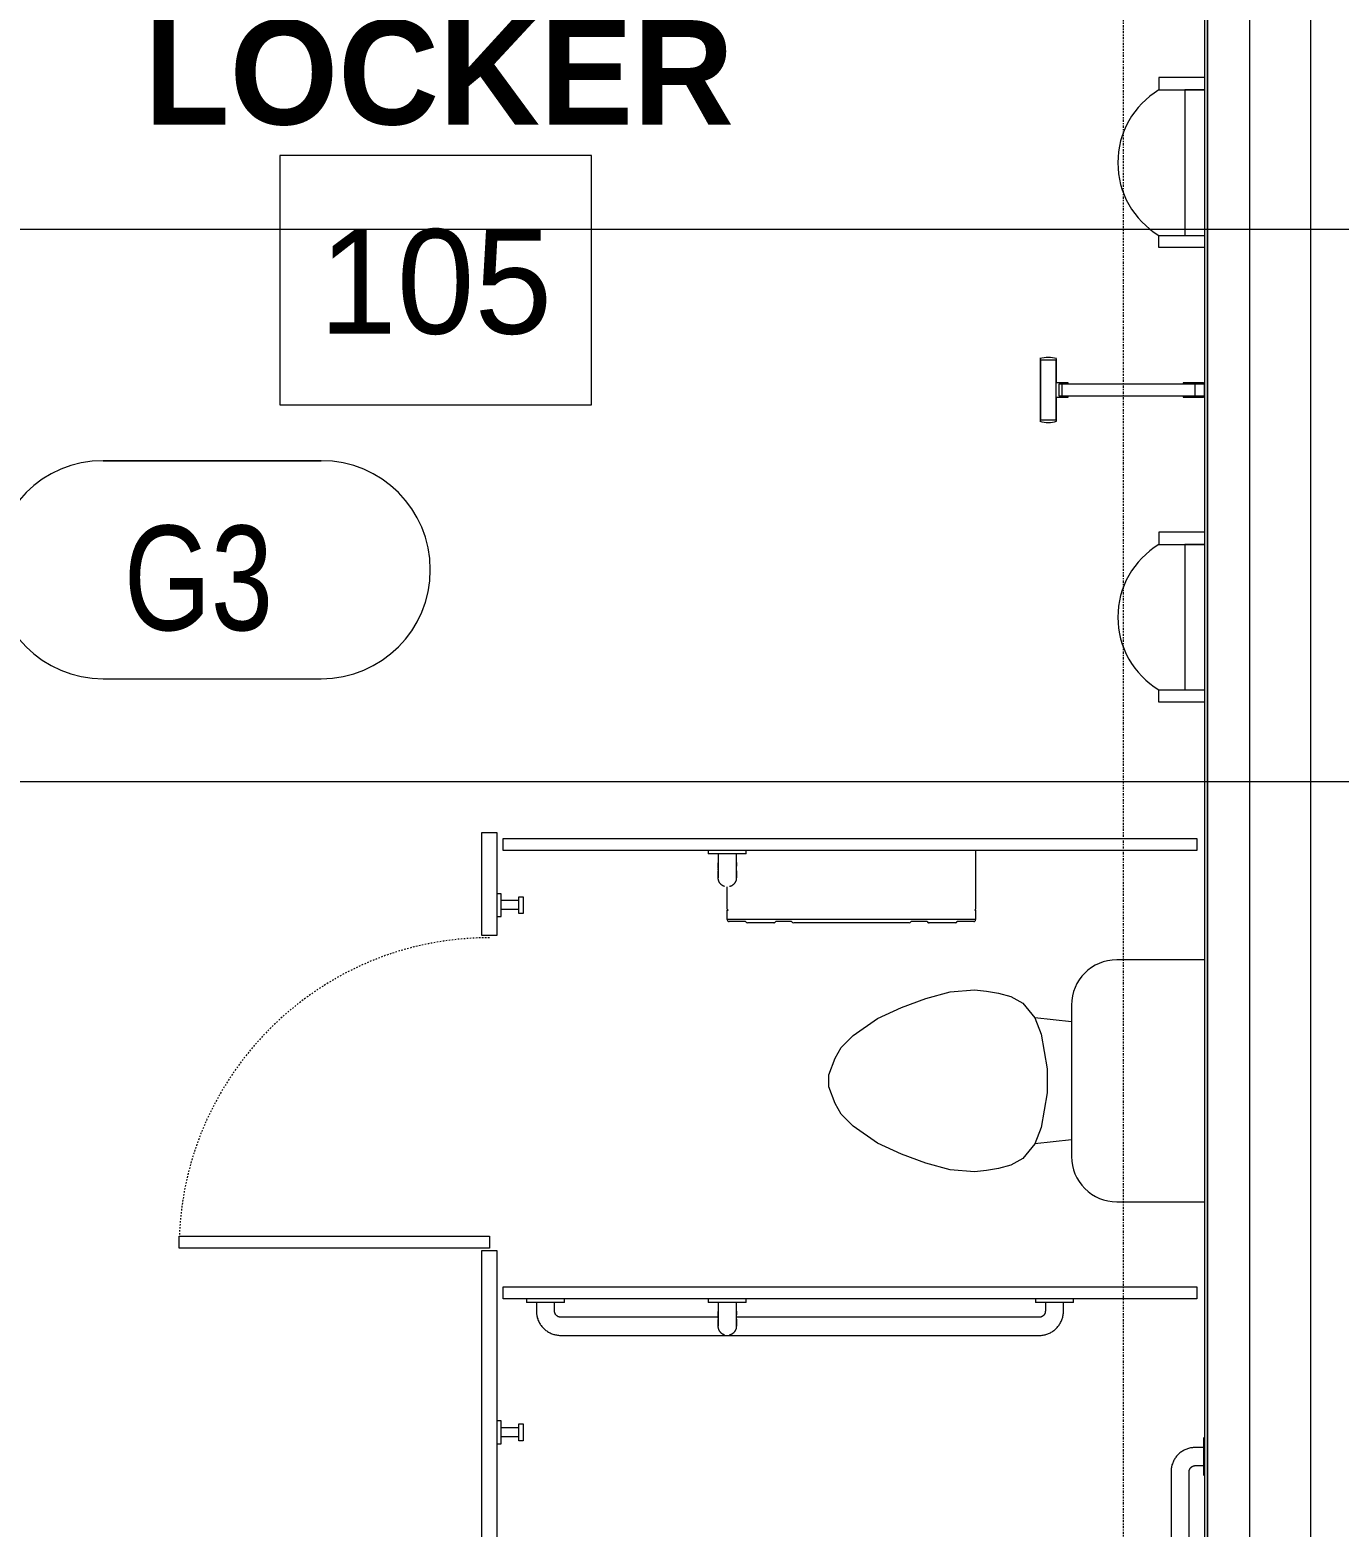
# Model space of a CAD drawing. Header units: inches. Extents: x 23906 to 26777, y -23220 to -20467.
# Drawn here: x 25412.2 to 25520.3, y -22650.1 to -22526.6 of the extents above; entities that cross this region are included whole.
import ezdxf

# ---------------------------------------------------------------- set-up
doc = ezdxf.new("R2010")
doc.units = ezdxf.units.IN
doc.header["$MEASUREMENT"] = 0
for name, pattern in [('Dash', [0.25, 0.125, -0.125]), ('Dash Dot 3_16_', [0.3125, 0.1875, -0.0625, 0, -0.0625]), ('Dash_2_', [0.25, 0.125, -0.125]), ('Grid Line 1_2_', [0.875, 0.5, -0.125, 0.125, -0.125])]:
    doc.linetypes.add(name, pattern=pattern)
for name, color, linetype, lineweight in [('A-ANNO-DIMS', 211, 'Continuous', 9), ('A-ANNO-DIMS-96', 211, 'Continuous', 9), ('A-ANNO-SYMB', 150, 'Continuous', 9), ('A-AREA-IDEN', 2, 'Continuous', 9), ('A-GENM', 13, 'Continuous', 20), ('A-WALL-IDEN', 211, 'Continuous', 9), ('G-ANNO-SYMB', 111, 'Continuous', 9), ('I-WALL', 2, 'Continuous', 20), ('P-SANR-FIXT', 6, 'Continuous', 20), ('Q-SPCQ', 91, 'Continuous', 20), ('Q-SPCQ-HDLN', 91, 'Dash_2_', 9), ('S-GRID', 1, 'Continuous', 9)]:
    doc.layers.add(name, color=color, linetype=linetype, lineweight=lineweight)
doc.styles.add('Arial_B', font='arialbd.ttf', dxfattribs={"height": 9.132806})
doc.styles.add('Century Gothic', font='GOTHIC.TTF', dxfattribs={"height": 8.622671})
doc.styles.add('Century Gothic_1', font='GOTHIC.TTF', dxfattribs={"width": 0.8, "height": 8.622671})
doc.styles.add('Century Gothic_B', font='GOTHICB.TTF', dxfattribs={"height": 8.616719})
doc.dimstyles.new('OD_Dimension_1', dxfattribs={"dimscale": 12, "dimtxt": 9, "dimasz": 1, "dimexe": 0.75, "dimexo": 0.5, "dimgap": 0.5, "dimtad": 1, "dimdec": 4, "dimrnd": 0.0625, "dimzin": 3, "dimdsep": 46, "dimlunit": 4, "dimtxsty": 'Arial_B', "dimblk1": 'OBLIQUE', "dimblk2": 'OBLIQUE', "dimsah": 1, "dimcen": 0.09, "dimdle": 0.75, "dimazin": 0, "dimtfac": 1, "dimtdec": 4, "dimtix": 1, "dimtmove": 0, "dimatfit": 3, "dimfxl": 1, "dimtvp": 1, "dimtfill": 1, "dimfrac": 2, "dimtolj": 1, "dimtzin": 0, "dimlwd": 13, "dimlwe": 13, "dimarcsym": 2})
doc.dimstyles.new('OD_Dimension_2', dxfattribs={"dimscale": 12, "dimtxt": 9, "dimasz": 1, "dimexe": 0.75, "dimexo": 0.5, "dimgap": 0.5, "dimtad": 1, "dimdec": 4, "dimrnd": 0.0625, "dimzin": 3, "dimdsep": 46, "dimlunit": 4, "dimtxsty": 'Arial_B', "dimblk1": 'OBLIQUE', "dimblk2": 'OBLIQUE', "dimsah": 1, "dimcen": 0.09, "dimdle": 0.75, "dimazin": 0, "dimtfac": 1, "dimtdec": 4, "dimtix": 1, "dimtmove": 0, "dimatfit": 3, "dimfxl": 1, "dimtvp": 1, "dimtfill": 1, "dimfrac": 2, "dimtolj": 1, "dimtzin": 0, "dimlwd": 13, "dimlwe": 13, "dimarcsym": 2})
doc.dimstyles.new('OD_Dimension_3', dxfattribs={"dimscale": 12, "dimtxt": 9, "dimasz": 1, "dimexe": 0.75, "dimexo": 0.5, "dimgap": 0.5, "dimtad": 1, "dimdec": 4, "dimrnd": 0.0625, "dimzin": 3, "dimdsep": 46, "dimlunit": 4, "dimtxsty": 'Arial_B', "dimblk1": 'OBLIQUE', "dimblk2": 'OBLIQUE', "dimsah": 1, "dimcen": 0.09, "dimdle": 0.75, "dimazin": 0, "dimtfac": 1, "dimtdec": 4, "dimtix": 1, "dimtmove": 0, "dimatfit": 3, "dimfxl": 1, "dimtvp": 1, "dimtfill": 1, "dimfrac": 2, "dimtolj": 1, "dimtzin": 0, "dimlwd": 13, "dimlwe": 13, "dimarcsym": 2})

# ---------------------------------------------------------------- blocks, each defined once
blk = doc.blocks.new('Toilet-Domestic-3D - Toilet-Domestic-3D-V17-Enlarged First Floor Plan _East_')
at = {"layer": 'P-SANR-FIXT', "color": 43, "lineweight": 13}
for p, q in [((-2.74, 11), (-1.87, 11.5)), ((-1.87, 11.5), (-0.5, 12)), ((-0.5, 12), (0.5, 12)), ((0.5, 12), (1.87, 11.5)), ((1.87, 11.5), (2.74, 11)), ((-5.13, 8), (-3.74, 10)), ((-3.74, 10), (-2.74, 11)), ((2.74, 11), (3.74, 10)), ((3.74, 10), (5.13, 8)), ((-6.06, 6), (-5.13, 8)), ((5.13, 8), (6.06, 6)), ((-6.79, 4), (-6.06, 6)), ((6.06, 6), (6.79, 4)), ((-7.33, 1.99), (-6.79, 4)), ((6.79, 4), (7.33, 1.99)), ((-7.5, 0), (-7.33, 1.99)), ((7.33, 1.99), (7.5, 0)), ((-7.41, -1), (-7.5, 0)), ((-7.24, -2), (-7.41, -1)), ((7.41, -1), (7.24, -2)), ((7.5, 0), (7.41, -1)), ((-6.97, -3), (-7.24, -2)), ((7.24, -2), (6.97, -3)), ((-6.4, -4), (-6.97, -3)), ((6.97, -3), (6.4, -4)), ((-5.21, -5), (-6.4, -4)), ((6.4, -4), (5.21, -5)), ((-3.84, -5.5), (-5.21, -5)), ((-4.86, -8.02), (-5.21, -5)), ((-1, -6), (-3.84, -5.5)), ((1, -6), (-1, -6)), ((3.84, -5.5), (1, -6)), ((5.21, -5), (3.84, -5.5)), ((4.86, -8.02), (5.21, -5)), ((6.25, -8.02), (-6.25, -8.02)), ((-9.98, -11.75), (-9.98, -18.98)), ((9.98, -18.98), (9.98, -11.75))]:
    blk.add_line(p, q, dxfattribs=at)
for centre, start, end in [((-6.25, -11.75), 90, 180), ((6.25, -11.75), 0, 90)]:
    blk.add_arc(centre, 3.73, start, end, dxfattribs=at)
blk = doc.blocks.new('Urinal-Wall-3D - Urinal-Wall-3D-401581-Enlarged First Floor Plan _East_')
at = {"layer": 'P-SANR-FIXT', "color": 43, "lineweight": 13}
for p, q in [((-11.29, 2), (-11.29, 5.75)), ((-11.29, 5.75), (-10.29, 5.75)), ((-10.29, 5.75), (-10.29, 2)), ((2.73, 5.75), (1.71, 5.75)), ((1.71, 5.75), (1.71, 2)), ((2.73, 2), (2.73, 5.75)), ((1.71, 3.6), (-10.29, 3.6)), ((-10.29, 3.6), (-10.29, 2)), ((1.71, 2), (1.71, 3.6))]:
    blk.add_line(p, q, dxfattribs=at)
blk.add_arc((-4.29, 2.14), 7, 31.0027, 148.9973, dxfattribs=at)
blk = doc.blocks.new('Partition-Floor_Braced_Urinal_Screen-Bradley_Corp-St__Stl - 11_ x 42_ Urinal Screen-283502-Enlarged First Floor Plan _East_')
at = {"layer": 'Q-SPCQ', "color": 43, "lineweight": 13}
for p, q in [((-0.6, -0.35), (-0.6, -2)), ((-0.5, -1), (-0.5, -0.27)), ((-0.5, -0.27), (0.5, -0.27)), ((-0.5, -12), (-0.5, -1)), ((0.5, -1), (-0.5, -1)), ((0.5, -0.27), (0.5, -1)), ((0.5, -1), (0.5, -12)), ((0.6, -2), (0.6, -0.35)), ((-0.6, -2), (-0.5, -2)), ((0.5, -2), (0.6, -2)), ((-0.5, -11.5), (-0.6, -11.5)), ((-0.6, -11.5), (-0.6, -12.5)), ((-0.5, -12.23), (-0.5, -12)), ((-0.5, -12), (0.5, -12)), ((0.5, -12.23), (-0.5, -12.23)), ((0.6, -11.5), (0.5, -11.5)), ((0.5, -12), (0.5, -12.23)), ((0.6, -12.5), (0.6, -11.5)), ((-0.6, -12.44), (-2.58, -12.44)), ((-2.5, -12.5), (2.5, -12.5)), ((-2.5, -13.75), (-2.5, -12.5)), ((2.58, -12.44), (0.6, -12.44)), ((2.5, -12.5), (2.5, -13.75)), ((-2.58, -13.81), (2.58, -13.81)), ((2.5, -13.75), (-2.5, -13.75))]:
    blk.add_line(p, q, dxfattribs=at)
for centre, radius, start, end in [((-0.85, -0.35), 0.25, 0, 15), ((-0.85, -0.35), 0.25, 0, 15), ((0.85, -0.35), 0.25, 165, 180), ((0.85, -0.35), 0.25, 165, 180), ((-0.39, -13.13), 2.3, 162.6194, 197.3806), ((0.39, -13.13), 2.3, 342.6194, 17.3806)]:
    blk.add_arc(centre, radius, start, end, dxfattribs=at)
blk = doc.blocks.new('Partition-Floor_Braced-Bradley_Corp-St_Stl-ADA-N_Stalls - ADA _optional_ _ n Standard Stalls-320718-Enlarged First Floor Plan _East_')
at = {"layer": 'Q-SPCQ', "color": 43, "lineweight": 13}
for p, q in [((11.69, 94.87), (12.69, 94.87)), ((11.69, 59.25), (11.69, 94.87)), ((12.69, 94.87), (12.69, 59.25)), ((71.69, 84.87), (72.69, 84.87)), ((71.69, 59.25), (71.69, 84.87)), ((72.69, 84.87), (72.69, 59.25)), ((8.5, 59.88), (11.5, 59.88)), ((8.5, 58.63), (8.5, 59.88)), ((11.5, 59.88), (11.5, 58.63)), ((47.5, 59.88), (71.5, 59.88)), ((47.5, 58.63), (47.5, 59.88)), ((71.5, 59.88), (71.5, 58.63)), ((97.5, 59.88), (106, 59.88)), ((97.5, 58.63), (97.5, 59.88)), ((106, 59.88), (106, 58.63)), ((11.5, 58.63), (8.5, 58.63)), ((12.69, 59.25), (11.69, 59.25)), ((71.5, 58.63), (47.5, 58.63)), ((67.5, 58.13), (68.5, 58.13)), ((67.5, 0.88), (67.5, 58.13)), ((68.5, 58.13), (68.5, 0.88)), ((72.69, 59.25), (71.69, 59.25)), ((106, 58.63), (97.5, 58.63)), ((104.5, 58.13), (105.5, 58.13)), ((104.5, 0.88), (104.5, 58.13)), ((105.5, 58.13), (105.5, 0.88)), ((68.5, 0.88), (67.5, 0.88)), ((105.5, 0.88), (104.5, 0.88))]:
    blk.add_line(p, q, dxfattribs=at)
at = {"layer": 'Q-SPCQ-HDLN', "color": 43, "linetype": 'Dash', "lineweight": 13}
for centre, radius, end in [((11.69, 59.25), 35.62, 88.2092), ((71.69, 59.25), 25.62, 87.7958)]:
    blk.add_arc(centre, radius, 0, end, dxfattribs=at)
blk = doc.blocks.new('817_Grab_Bars - 8170-001420-V21-Enlarged First Floor Plan _East_')
at = {"layer": 'Q-SPCQ', "color": 43, "lineweight": 13}
for p, q in [((25453.2, -22631.3), (25453.2, -22631.58)), ((25456.33, -22631.58), (25456.33, -22631.3)), ((25495.2, -22631.3), (25495.2, -22631.58)), ((25498.33, -22631.58), (25498.33, -22631.3)), ((25454.77, -22631.58), (25453.2, -22631.58)), ((25454.02, -22631.58), (25454.02, -22632.3)), ((25456.33, -22631.58), (25454.77, -22631.58)), ((25455.52, -22632.3), (25455.52, -22631.58)), ((25496.77, -22631.58), (25495.2, -22631.58)), ((25496.02, -22631.58), (25496.02, -22632.3)), ((25498.33, -22631.58), (25496.77, -22631.58)), ((25497.52, -22632.3), (25497.52, -22631.58)), ((25469.02, -22632.8), (25456.02, -22632.8)), ((25495.52, -22632.8), (25470.51, -22632.8)), ((25456.02, -22634.3), (25495.52, -22634.3))]:
    blk.add_line(p, q, dxfattribs=at)
at = {"layer": 'Q-SPCQ', "color": 43, "lineweight": 13, "flags": 128}
for points in [[(25454.02, -22632.3), (25454.02, -22632.38), (25454.02, -22632.46), (25454.03, -22632.54), (25454.04, -22632.62), (25454.06, -22632.7), (25454.07, -22632.78), (25454.09, -22632.86), (25454.12, -22632.93), (25454.14, -22633.01), (25454.17, -22633.08), (25454.21, -22633.15), (25454.24, -22633.23), (25454.28, -22633.3), (25454.32, -22633.37), (25454.36, -22633.43), (25454.41, -22633.5), (25454.46, -22633.56), (25454.51, -22633.62), (25454.57, -22633.68), (25454.62, -22633.74), (25454.68, -22633.79), (25454.74, -22633.84), (25454.8, -22633.89), (25454.87, -22633.94), (25454.93, -22633.99), (25455, -22634.03), (25455.07, -22634.07), (25455.14, -22634.1), (25455.22, -22634.14), (25455.29, -22634.17), (25455.37, -22634.19), (25455.44, -22634.22), (25455.52, -22634.24), (25455.6, -22634.26), (25455.68, -22634.27), (25455.75, -22634.29), (25455.83, -22634.29), (25455.91, -22634.3), (25455.99, -22634.3), (25456.02, -22634.3)], [(25456.02, -22632.8), (25456, -22632.8), (25455.98, -22632.8), (25455.96, -22632.8), (25455.94, -22632.8), (25455.92, -22632.79), (25455.9, -22632.79), (25455.88, -22632.78), (25455.86, -22632.78), (25455.84, -22632.77), (25455.82, -22632.76), (25455.8, -22632.76), (25455.78, -22632.75), (25455.77, -22632.74), (25455.75, -22632.73), (25455.73, -22632.72), (25455.72, -22632.7), (25455.7, -22632.69), (25455.69, -22632.68), (25455.67, -22632.67), (25455.66, -22632.65), (25455.64, -22632.64), (25455.63, -22632.62), (25455.62, -22632.61), (25455.61, -22632.59), (25455.59, -22632.57), (25455.58, -22632.56), (25455.57, -22632.54), (25455.57, -22632.52), (25455.56, -22632.5), (25455.55, -22632.48), (25455.54, -22632.47), (25455.54, -22632.45), (25455.53, -22632.43), (25455.53, -22632.41), (25455.52, -22632.39), (25455.52, -22632.37), (25455.52, -22632.35), (25455.52, -22632.33), (25455.52, -22632.31), (25455.52, -22632.3)], [(25495.52, -22634.3), (25495.6, -22634.3), (25495.68, -22634.3), (25495.75, -22634.29), (25495.83, -22634.28), (25495.91, -22634.26), (25495.99, -22634.25), (25496.07, -22634.22), (25496.14, -22634.2), (25496.22, -22634.17), (25496.29, -22634.14), (25496.37, -22634.11), (25496.44, -22634.08), (25496.51, -22634.04), (25496.58, -22634), (25496.64, -22633.95), (25496.71, -22633.91), (25496.77, -22633.86), (25496.83, -22633.81), (25496.89, -22633.75), (25496.95, -22633.7), (25497, -22633.64), (25497.06, -22633.58), (25497.11, -22633.51), (25497.15, -22633.45), (25497.2, -22633.38), (25497.24, -22633.32), (25497.28, -22633.25), (25497.32, -22633.17), (25497.35, -22633.1), (25497.38, -22633.03), (25497.41, -22632.95), (25497.43, -22632.88), (25497.45, -22632.8), (25497.47, -22632.72), (25497.49, -22632.64), (25497.5, -22632.56), (25497.51, -22632.48), (25497.51, -22632.4), (25497.52, -22632.32), (25497.52, -22632.3)], [(25496.02, -22632.3), (25496.01, -22632.32), (25496.01, -22632.34), (25496.01, -22632.36), (25496.01, -22632.38), (25496.01, -22632.4), (25496, -22632.42), (25496, -22632.44), (25495.99, -22632.46), (25495.98, -22632.48), (25495.98, -22632.5), (25495.97, -22632.52), (25495.96, -22632.53), (25495.95, -22632.55), (25495.94, -22632.57), (25495.93, -22632.59), (25495.92, -22632.6), (25495.9, -22632.62), (25495.89, -22632.63), (25495.88, -22632.65), (25495.86, -22632.66), (25495.85, -22632.68), (25495.83, -22632.69), (25495.82, -22632.7), (25495.8, -22632.71), (25495.79, -22632.72), (25495.77, -22632.73), (25495.75, -22632.74), (25495.73, -22632.75), (25495.71, -22632.76), (25495.7, -22632.77), (25495.68, -22632.78), (25495.66, -22632.78), (25495.64, -22632.79), (25495.62, -22632.79), (25495.6, -22632.8), (25495.58, -22632.8), (25495.56, -22632.8), (25495.54, -22632.8), (25495.52, -22632.8), (25495.52, -22632.8)]]:
    blk.add_lwpolyline(points, dxfattribs=at)
blk = doc.blocks.new('Dispenser-Toilet_Tissue-Frost_Products_LTD_-Jumbo-169 - Steel-Brushed-Stainless_Steel-V23-Enlarged First Floor Plan _East_')
at = {"layer": 'Q-SPCQ', "color": 43, "lineweight": 13}
for p, q in [((25490.26, -22594.3), (25490.26, -22599.14)), ((25469.77, -22599.14), (25469.77, -22597.3)), ((25469.77, -22600), (25469.77, -22599.23)), ((25469.77, -22599.23), (25469.83, -22599.23)), ((25469.83, -22599.23), (25469.83, -22599.2)), ((25490.21, -22599.2), (25490.21, -22599.23)), ((25490.21, -22599.23), (25490.26, -22599.23)), ((25490.26, -22599.23), (25490.26, -22600)), ((25490.26, -22600), (25469.77, -22600)), ((25471.28, -22600.16), (25469.93, -22600.16)), ((25473.61, -22600.26), (25471.44, -22600.26)), ((25475.08, -22600.16), (25473.77, -22600.16)), ((25484.77, -22600.26), (25475.26, -22600.26)), ((25486.26, -22600.16), (25484.95, -22600.16)), ((25488.59, -22600.26), (25486.42, -22600.26)), ((25490.11, -22600.16), (25488.75, -22600.16))]:
    blk.add_line(p, q, dxfattribs=at)
for centre, radius, start, end in [((25469.83, -22599.14), 0.06, 180, 270), ((25490.2, -22599.14), 0.0601, 272.6815, 0), ((25469.93, -22600), 0.16, 180, 270), ((25471.44, -22600.08), 0.18, 206.3878, 270), ((25473.61, -22600.08), 0.18, 270, 333.6122), ((25473.6, -22600.11), 0.151, 272.679, 306.5225), ((25473.59, -22600.11), 0.151, 283.5041, 306.5225), ((25475.26, -22600.04), 0.22, 213.0557, 270), ((25484.77, -22600.04), 0.22, 270, 326.9443), ((25486.42, -22600.08), 0.18, 206.3878, 270), ((25486.43, -22600.11), 0.151, 233.4775, 267.321), ((25486.44, -22600.11), 0.151, 233.4775, 256.4959), ((25488.59, -22600.08), 0.18, 270, 333.6122), ((25490.1, -22600), 0.16, 270.9981, 0)]:
    blk.add_arc(centre, radius, start, end, dxfattribs=at)
blk = doc.blocks.new('817_Grab_Bars - 8170-001420-V27-Enlarged First Floor Plan _East_')
at = {"layer": 'Q-SPCQ', "color": 43, "lineweight": 13}
for p, q in [((25509.11, -22643.55), (25508.39, -22643.55)), ((25509.11, -22644.3), (25509.11, -22642.74)), ((25508.39, -22645.05), (25509.11, -22645.05)), ((25509.11, -22645.87), (25509.11, -22644.3)), ((25506.39, -22645.55), (25506.39, -22685.05)), ((25507.89, -22685.05), (25507.89, -22645.55)), ((25509.11, -22685.55), (25508.39, -22685.55)), ((25509.11, -22686.3), (25509.11, -22684.74)), ((25508.39, -22687.05), (25509.11, -22687.05)), ((25509.11, -22687.87), (25509.11, -22686.3))]:
    blk.add_line(p, q, dxfattribs=at)
at = {"layer": 'Q-SPCQ', "color": 43, "lineweight": 13, "flags": 128}
for points in [[(25508.39, -22643.55), (25508.31, -22643.55), (25508.23, -22643.56), (25508.15, -22643.57), (25508.07, -22643.58), (25507.99, -22643.59), (25507.91, -22643.61), (25507.84, -22643.63), (25507.76, -22643.65), (25507.69, -22643.68), (25507.61, -22643.71), (25507.54, -22643.74), (25507.47, -22643.78), (25507.4, -22643.82), (25507.33, -22643.86), (25507.26, -22643.9), (25507.2, -22643.95), (25507.13, -22644), (25507.07, -22644.05), (25507.01, -22644.1), (25506.96, -22644.16), (25506.9, -22644.22), (25506.85, -22644.28), (25506.8, -22644.34), (25506.75, -22644.41), (25506.71, -22644.47), (25506.67, -22644.54), (25506.63, -22644.61), (25506.59, -22644.68), (25506.56, -22644.75), (25506.53, -22644.83), (25506.5, -22644.9), (25506.47, -22644.98), (25506.45, -22645.06), (25506.43, -22645.13), (25506.42, -22645.21), (25506.41, -22645.29), (25506.4, -22645.37), (25506.39, -22645.45), (25506.39, -22645.53), (25506.39, -22645.55)], [(25507.89, -22645.55), (25507.89, -22645.53), (25507.89, -22645.51), (25507.89, -22645.49), (25507.9, -22645.47), (25507.9, -22645.45), (25507.9, -22645.43), (25507.91, -22645.41), (25507.92, -22645.4), (25507.92, -22645.38), (25507.93, -22645.36), (25507.94, -22645.34), (25507.95, -22645.32), (25507.96, -22645.3), (25507.97, -22645.29), (25507.98, -22645.27), (25507.99, -22645.25), (25508, -22645.24), (25508.01, -22645.22), (25508.03, -22645.21), (25508.04, -22645.19), (25508.06, -22645.18), (25508.07, -22645.17), (25508.09, -22645.16), (25508.1, -22645.14), (25508.12, -22645.13), (25508.14, -22645.12), (25508.15, -22645.11), (25508.17, -22645.1), (25508.19, -22645.09), (25508.21, -22645.09), (25508.23, -22645.08), (25508.25, -22645.07), (25508.27, -22645.07), (25508.29, -22645.06), (25508.31, -22645.06), (25508.33, -22645.06), (25508.34, -22645.05), (25508.36, -22645.05), (25508.38, -22645.05), (25508.39, -22645.05)], [(25506.39, -22685.05), (25506.39, -22685.13), (25506.4, -22685.21), (25506.4, -22685.29), (25506.42, -22685.37), (25506.43, -22685.45), (25506.45, -22685.53), (25506.47, -22685.61), (25506.49, -22685.68), (25506.52, -22685.76), (25506.55, -22685.83), (25506.58, -22685.9), (25506.62, -22685.98), (25506.65, -22686.05), (25506.7, -22686.12), (25506.74, -22686.18), (25506.79, -22686.25), (25506.84, -22686.31), (25506.89, -22686.37), (25506.94, -22686.43), (25507, -22686.49), (25507.06, -22686.54), (25507.12, -22686.59), (25507.18, -22686.64), (25507.24, -22686.69), (25507.31, -22686.74), (25507.38, -22686.78), (25507.45, -22686.82), (25507.52, -22686.85), (25507.59, -22686.89), (25507.67, -22686.92), (25507.74, -22686.94), (25507.82, -22686.97), (25507.89, -22686.99), (25507.97, -22687.01), (25508.05, -22687.02), (25508.13, -22687.04), (25508.21, -22687.04), (25508.29, -22687.05), (25508.37, -22687.05), (25508.39, -22687.05)], [(25508.39, -22685.55), (25508.37, -22685.55), (25508.35, -22685.55), (25508.33, -22685.55), (25508.31, -22685.55), (25508.29, -22685.54), (25508.27, -22685.54), (25508.25, -22685.53), (25508.23, -22685.53), (25508.21, -22685.52), (25508.2, -22685.51), (25508.18, -22685.51), (25508.16, -22685.5), (25508.14, -22685.49), (25508.12, -22685.48), (25508.11, -22685.47), (25508.09, -22685.45), (25508.08, -22685.44), (25508.06, -22685.43), (25508.05, -22685.42), (25508.03, -22685.4), (25508.02, -22685.39), (25508, -22685.37), (25507.99, -22685.36), (25507.98, -22685.34), (25507.97, -22685.32), (25507.96, -22685.31), (25507.95, -22685.29), (25507.94, -22685.27), (25507.93, -22685.25), (25507.92, -22685.23), (25507.92, -22685.22), (25507.91, -22685.2), (25507.91, -22685.18), (25507.9, -22685.16), (25507.9, -22685.14), (25507.89, -22685.12), (25507.89, -22685.1), (25507.89, -22685.08), (25507.89, -22685.06), (25507.89, -22685.05)]]:
    blk.add_lwpolyline(points, dxfattribs=at)
blk = doc.blocks.new('817_Grab_Bars - 8170-001180-V29-Enlarged First Floor Plan _East_')
at = {"layer": 'Q-SPCQ', "color": 43, "lineweight": 13}
for p, q in [((25468.2, -22631.3), (25468.2, -22631.58)), ((25471.33, -22631.58), (25471.33, -22631.3)), ((25471.33, -22631.58), (25468.2, -22631.58)), ((25469.02, -22631.58), (25469.02, -22632.3)), ((25470.52, -22632.3), (25470.52, -22631.58))]:
    blk.add_line(p, q, dxfattribs=at)
at = {"layer": 'Q-SPCQ', "color": 43, "lineweight": 13, "flags": 128}
for points in [[(25469.02, -22632.3), (25469.02, -22632.35), (25469.02, -22632.4), (25469.02, -22632.45), (25469.02, -22632.5), (25469.02, -22632.55), (25469.02, -22632.6), (25469.02, -22632.65), (25469.02, -22632.7), (25469.02, -22632.74), (25469.02, -22632.79), (25469.02, -22632.84), (25469.02, -22632.88), (25469.02, -22632.92), (25469.02, -22632.97), (25469.02, -22633.01), (25469.02, -22633.05), (25469.02, -22633.09), (25469.02, -22633.13), (25469.02, -22633.16), (25469.02, -22633.2), (25469.02, -22633.23), (25469.02, -22633.27), (25469.02, -22633.3), (25469.02, -22633.33), (25469.02, -22633.35), (25469.02, -22633.38), (25469.02, -22633.41), (25469.02, -22633.43), (25469.02, -22633.45), (25469.02, -22633.47), (25469.02, -22633.49), (25469.02, -22633.5), (25469.02, -22633.51), (25469.02, -22633.53), (25469.02, -22633.53), (25469.02, -22633.54), (25469.02, -22633.55), (25469.02, -22633.55), (25469.02, -22633.55)], [(25469.02, -22632.89), (25469.02, -22632.85), (25469.02, -22632.8), (25469.02, -22632.76), (25469.02, -22632.71), (25469.02, -22632.66), (25469.02, -22632.61), (25469.02, -22632.56), (25469.02, -22632.52), (25469.02, -22632.47), (25469.02, -22632.42), (25469.02, -22632.37), (25469.02, -22632.32)], [(25470.52, -22633.55), (25470.52, -22633.55), (25470.52, -22633.55), (25470.52, -22633.54), (25470.52, -22633.54), (25470.52, -22633.53), (25470.52, -22633.52), (25470.52, -22633.5), (25470.52, -22633.49), (25470.52, -22633.47), (25470.52, -22633.45), (25470.52, -22633.43), (25470.52, -22633.41), (25470.52, -22633.39), (25470.52, -22633.36), (25470.52, -22633.33), (25470.52, -22633.31), (25470.52, -22633.27), (25470.52, -22633.24), (25470.52, -22633.21), (25470.52, -22633.17), (25470.52, -22633.14), (25470.52, -22633.1), (25470.52, -22633.06), (25470.52, -22633.02), (25470.52, -22632.98), (25470.52, -22632.94), (25470.52, -22632.89), (25470.52, -22632.85), (25470.52, -22632.8), (25470.52, -22632.76), (25470.52, -22632.71), (25470.52, -22632.66), (25470.52, -22632.61), (25470.52, -22632.56), (25470.52, -22632.52), (25470.52, -22632.47), (25470.52, -22632.42), (25470.52, -22632.37), (25470.52, -22632.32), (25470.52, -22632.3)], [(25470.52, -22632.3), (25470.52, -22632.35), (25470.52, -22632.4), (25470.52, -22632.45), (25470.52, -22632.5), (25470.52, -22632.55), (25470.52, -22632.6)], [(25469.02, -22633.55), (25469.02, -22633.55), (25469.02, -22633.55), (25469.02, -22633.54), (25469.02, -22633.54), (25469.02, -22633.53), (25469.02, -22633.52), (25469.02, -22633.5), (25469.02, -22633.49), (25469.02, -22633.47), (25469.02, -22633.45), (25469.02, -22633.43), (25469.02, -22633.41), (25469.02, -22633.39), (25469.02, -22633.36), (25469.02, -22633.33), (25469.02, -22633.31), (25469.02, -22633.27), (25469.02, -22633.24), (25469.02, -22633.21), (25469.02, -22633.17), (25469.02, -22633.14), (25469.02, -22633.1), (25469.02, -22633.06), (25469.02, -22633.02), (25469.02, -22632.98)], [(25469.53, -22634.26), (25469.5, -22634.25), (25469.47, -22634.24), (25469.45, -22634.23), (25469.42, -22634.22), (25469.39, -22634.2), (25469.37, -22634.19), (25469.34, -22634.17), (25469.32, -22634.15), (25469.29, -22634.14), (25469.27, -22634.12), (25469.25, -22634.1), (25469.23, -22634.08), (25469.21, -22634.05), (25469.19, -22634.03), (25469.17, -22634.01), (25469.15, -22633.98), (25469.13, -22633.96), (25469.12, -22633.93), (25469.1, -22633.91), (25469.09, -22633.88), (25469.08, -22633.85), (25469.07, -22633.82), (25469.06, -22633.8), (25469.05, -22633.77), (25469.04, -22633.74), (25469.03, -22633.71), (25469.03, -22633.68), (25469.02, -22633.65), (25469.02, -22633.62), (25469.02, -22633.59), (25469.02, -22633.56), (25469.02, -22633.55)], [(25470.52, -22633.55), (25470.51, -22633.58), (25470.51, -22633.61), (25470.51, -22633.64), (25470.51, -22633.67), (25470.5, -22633.7), (25470.49, -22633.73), (25470.49, -22633.76), (25470.48, -22633.79), (25470.47, -22633.82), (25470.46, -22633.84), (25470.44, -22633.87), (25470.43, -22633.9), (25470.42, -22633.93), (25470.4, -22633.95), (25470.38, -22633.98), (25470.37, -22634), (25470.35, -22634.02), (25470.33, -22634.05), (25470.31, -22634.07), (25470.29, -22634.09), (25470.27, -22634.11), (25470.24, -22634.13), (25470.22, -22634.15), (25470.2, -22634.17), (25470.17, -22634.18), (25470.14, -22634.2), (25470.12, -22634.21), (25470.09, -22634.23), (25470.06, -22634.24), (25470.04, -22634.25), (25470.01, -22634.26), (25469.98, -22634.27), (25469.95, -22634.28)], [(25470.52, -22632.97), (25470.52, -22633.01), (25470.52, -22633.05), (25470.52, -22633.09), (25470.52, -22633.13), (25470.52, -22633.16), (25470.52, -22633.2), (25470.52, -22633.23), (25470.52, -22633.27), (25470.52, -22633.3), (25470.52, -22633.33), (25470.52, -22633.35), (25470.52, -22633.38), (25470.52, -22633.41), (25470.52, -22633.43), (25470.52, -22633.45), (25470.52, -22633.47), (25470.52, -22633.49), (25470.52, -22633.5), (25470.52, -22633.51), (25470.52, -22633.53), (25470.52, -22633.53), (25470.52, -22633.54), (25470.52, -22633.55), (25470.52, -22633.55), (25470.52, -22633.55)]]:
    blk.add_lwpolyline(points, dxfattribs=at)
blk = doc.blocks.new('817_Grab_Bars - 8170-001180-V30-Enlarged First Floor Plan _East_')
at = {"layer": 'Q-SPCQ', "color": 43, "lineweight": 13}
for p, q in [((25468.2, -22594.3), (25468.2, -22594.58)), ((25471.33, -22594.58), (25471.33, -22594.3)), ((25471.33, -22594.58), (25468.2, -22594.58)), ((25469.02, -22594.58), (25469.02, -22595.3)), ((25470.52, -22595.3), (25470.52, -22594.58))]:
    blk.add_line(p, q, dxfattribs=at)
at = {"layer": 'Q-SPCQ', "color": 43, "lineweight": 13, "flags": 128}
for points in [[(25469.02, -22595.3), (25469.02, -22595.35), (25469.02, -22595.4), (25469.02, -22595.45), (25469.02, -22595.5), (25469.02, -22595.55), (25469.02, -22595.6), (25469.02, -22595.65), (25469.02, -22595.7), (25469.02, -22595.74), (25469.02, -22595.79), (25469.02, -22595.84), (25469.02, -22595.88), (25469.02, -22595.92), (25469.02, -22595.97), (25469.02, -22596.01), (25469.02, -22596.05), (25469.02, -22596.09), (25469.02, -22596.13), (25469.02, -22596.16), (25469.02, -22596.2), (25469.02, -22596.23), (25469.02, -22596.27), (25469.02, -22596.3), (25469.02, -22596.33), (25469.02, -22596.35), (25469.02, -22596.38), (25469.02, -22596.41), (25469.02, -22596.43), (25469.02, -22596.45), (25469.02, -22596.47), (25469.02, -22596.49), (25469.02, -22596.5), (25469.02, -22596.51), (25469.02, -22596.53), (25469.02, -22596.53), (25469.02, -22596.54), (25469.02, -22596.55), (25469.02, -22596.55), (25469.02, -22596.55)], [(25469.02, -22595.76), (25469.02, -22595.71), (25469.02, -22595.66), (25469.02, -22595.61), (25469.02, -22595.56), (25469.02, -22595.52), (25469.02, -22595.47), (25469.02, -22595.42), (25469.02, -22595.37), (25469.02, -22595.32)], [(25470.52, -22596.55), (25470.52, -22596.55), (25470.52, -22596.55), (25470.52, -22596.54), (25470.52, -22596.54), (25470.52, -22596.53), (25470.52, -22596.52), (25470.52, -22596.5), (25470.52, -22596.49), (25470.52, -22596.47), (25470.52, -22596.45), (25470.52, -22596.43), (25470.52, -22596.41), (25470.52, -22596.39), (25470.52, -22596.36), (25470.52, -22596.33), (25470.52, -22596.31), (25470.52, -22596.27), (25470.52, -22596.24), (25470.52, -22596.21), (25470.52, -22596.17), (25470.52, -22596.14), (25470.52, -22596.1), (25470.52, -22596.06), (25470.52, -22596.02), (25470.52, -22595.98), (25470.52, -22595.94), (25470.52, -22595.89), (25470.52, -22595.85), (25470.52, -22595.8), (25470.52, -22595.76), (25470.52, -22595.71), (25470.52, -22595.66), (25470.52, -22595.61), (25470.52, -22595.56), (25470.52, -22595.52), (25470.52, -22595.47), (25470.52, -22595.42), (25470.52, -22595.37), (25470.52, -22595.32), (25470.52, -22595.3)], [(25470.52, -22595.3), (25470.52, -22595.35), (25470.52, -22595.4), (25470.52, -22595.45), (25470.52, -22595.5), (25470.52, -22595.55), (25470.52, -22595.6)], [(25469.02, -22595.89), (25469.02, -22595.85), (25469.02, -22595.8)], [(25469.02, -22596.55), (25469.02, -22596.55), (25469.02, -22596.55), (25469.02, -22596.54), (25469.02, -22596.54), (25469.02, -22596.53), (25469.02, -22596.52), (25469.02, -22596.5), (25469.02, -22596.49), (25469.02, -22596.47), (25469.02, -22596.45), (25469.02, -22596.43), (25469.02, -22596.41), (25469.02, -22596.39), (25469.02, -22596.36), (25469.02, -22596.33), (25469.02, -22596.31), (25469.02, -22596.27), (25469.02, -22596.24), (25469.02, -22596.21), (25469.02, -22596.17), (25469.02, -22596.14), (25469.02, -22596.1), (25469.02, -22596.06), (25469.02, -22596.02), (25469.02, -22595.98)], [(25469.53, -22597.26), (25469.5, -22597.25), (25469.47, -22597.24), (25469.45, -22597.23), (25469.42, -22597.22), (25469.39, -22597.2), (25469.37, -22597.19), (25469.34, -22597.17), (25469.32, -22597.15), (25469.29, -22597.14), (25469.27, -22597.12), (25469.25, -22597.1), (25469.23, -22597.08), (25469.21, -22597.05), (25469.19, -22597.03), (25469.17, -22597.01), (25469.15, -22596.98), (25469.13, -22596.96), (25469.12, -22596.93), (25469.1, -22596.91), (25469.09, -22596.88), (25469.08, -22596.85), (25469.07, -22596.82), (25469.06, -22596.8), (25469.05, -22596.77), (25469.04, -22596.74), (25469.03, -22596.71), (25469.03, -22596.68), (25469.02, -22596.65), (25469.02, -22596.62), (25469.02, -22596.59), (25469.02, -22596.56), (25469.02, -22596.55)], [(25470.52, -22596.55), (25470.51, -22596.58), (25470.51, -22596.61), (25470.51, -22596.64), (25470.51, -22596.67), (25470.5, -22596.7), (25470.49, -22596.73), (25470.49, -22596.76), (25470.48, -22596.79), (25470.47, -22596.82), (25470.46, -22596.84), (25470.44, -22596.87), (25470.43, -22596.9), (25470.42, -22596.93), (25470.4, -22596.95), (25470.38, -22596.98), (25470.37, -22597), (25470.35, -22597.02), (25470.33, -22597.05), (25470.31, -22597.07), (25470.29, -22597.09), (25470.27, -22597.11), (25470.24, -22597.13), (25470.22, -22597.15), (25470.2, -22597.17), (25470.17, -22597.18), (25470.14, -22597.2), (25470.12, -22597.21), (25470.09, -22597.23), (25470.06, -22597.24), (25470.04, -22597.25), (25470.01, -22597.26), (25469.98, -22597.27), (25469.95, -22597.28)], [(25470.52, -22595.97), (25470.52, -22596.01), (25470.52, -22596.05), (25470.52, -22596.09), (25470.52, -22596.13), (25470.52, -22596.16), (25470.52, -22596.2), (25470.52, -22596.23), (25470.52, -22596.27), (25470.52, -22596.3), (25470.52, -22596.33), (25470.52, -22596.35), (25470.52, -22596.38), (25470.52, -22596.41), (25470.52, -22596.43), (25470.52, -22596.45), (25470.52, -22596.47), (25470.52, -22596.49), (25470.52, -22596.5), (25470.52, -22596.51), (25470.52, -22596.53), (25470.52, -22596.53), (25470.52, -22596.54), (25470.52, -22596.55), (25470.52, -22596.55), (25470.52, -22596.55)]]:
    blk.add_lwpolyline(points, dxfattribs=at)
blk = doc.blocks.new('Robe_hook_5552 - Coat_hook_5552-253841-Enlarged First Floor Plan _East_')
at = {"layer": 'A-GENM', "color": 43, "lineweight": 13}
for p, q in [((-0.94, -0.01), (-0.94, -0.35)), ((-0.94, -0.35), (0.94, -0.35)), ((-0.37, -1.81), (-0.37, -0.35)), ((0.38, -1.81), (0.38, -0.35)), ((0.94, -0.35), (0.94, -0.01)), ((-0.69, -2.16), (-0.69, -1.81)), ((-0.69, -1.81), (0.69, -1.81)), ((0.69, -2.16), (-0.69, -2.16)), ((0.69, -1.81), (0.69, -2.16))]:
    blk.add_line(p, q, dxfattribs=at)
blk = doc.blocks.new('Locker Rooms and Restrooms_rvt-1-Enlarged First Floor Plan _East_')
at = {"layer": 'I-WALL', "color": 7}
for p, q in [((25512.89, -22695.43), (25512.89, -22435.18)), ((25517.89, -22435.18), (25517.89, -22695.43)), ((25509.14, -22520.3), (25509.14, -22690.87)), ((25509.39, -22523.16), (25509.39, -22691.93)), ((25509.39, -22691.93), (25509.39, -22523.16))]:
    blk.add_line(p, q, dxfattribs=at)
at = {"color": 43, "lineweight": 13}
for name, p, rotation in [('Urinal-Wall-3D - Urinal-Wall-3D-401581-Enlarged First Floor Plan _East_', (25511.14, -22533.26), 90), ('Partition-Floor_Braced_Urinal_Screen-Bradley_Corp-St__Stl - 11_ x 42_ Urinal Screen-283502-Enlarged First Floor Plan _East_', (25509.39, -22556.3), 269.9999999999793), ('Urinal-Wall-3D - Urinal-Wall-3D-401581-Enlarged First Floor Plan _East_', (25511.14, -22570.76), 90), ('Partition-Floor_Braced-Bradley_Corp-St_Stl-ADA-N_Stalls - ADA _optional_ _ n Standard Stalls-320718-Enlarged First Floor Plan _East_', (25509.39, -22698.8), 89.99999999999959), ('Robe_hook_5552 - Coat_hook_5552-253841-Enlarged First Floor Plan _East_', (25450.76, -22598.8), 89.99999999999991), ('Toilet-Domestic-3D - Toilet-Domestic-3D-V17-Enlarged First Floor Plan _East_', (25490.16, -22613.3), 90.0000000000001), ('Robe_hook_5552 - Coat_hook_5552-253841-Enlarged First Floor Plan _East_', (25450.76, -22642.3), 89.99999999999991)]:
    blk.add_blockref(name, p, dxfattribs=dict(at, rotation=rotation))
for name in ['817_Grab_Bars - 8170-001180-V30-Enlarged First Floor Plan _East_', 'Dispenser-Toilet_Tissue-Frost_Products_LTD_-Jumbo-169 - Steel-Brushed-Stainless_Steel-V23-Enlarged First Floor Plan _East_', '817_Grab_Bars - 8170-001420-V21-Enlarged First Floor Plan _East_', '817_Grab_Bars - 8170-001180-V29-Enlarged First Floor Plan _East_', '817_Grab_Bars - 8170-001420-V27-Enlarged First Floor Plan _East_']:
    blk.add_blockref(name, (0, 0), dxfattribs=at)
blk = doc.blocks.new('DIMBLOCK36-Enlarged First Floor Plan _East_')
at = {"layer": 'A-ANNO-DIMS-96', "lineweight": 13}
for p, q in [((25509.39, -22690.49), (25509.39, -22498.71)), ((25305.39, -22505.23), (25305.39, -22516.71)), ((25305.39, -22507.71), (25305.39, -22505.23)), ((25296.39, -22507.71), (25509.39, -22507.71)), ((25509.39, -22507.71), (25509.39, -22690.49))]:
    blk.add_line(p, q, dxfattribs=at)
at = {"layer": 'A-ANNO-DIMS-96', "lineweight": 50}
for p, q in [((25305.39, -22507.71), (25311.39, -22501.71)), ((25509.39, -22507.71), (25515.39, -22501.71)), ((25305.39, -22507.71), (25299.39, -22513.71)), ((25509.39, -22507.71), (25503.39, -22513.71))]:
    blk.add_line(p, q, dxfattribs=at)
at = {"layer": 'A-ANNO-DIMS-96', "color": 0, "lineweight": 13, "insert": (25387.18, -22490.01), "char_height": 9.133, "width": 48.5143, "attachment_point": 1, "line_spacing_factor": 0.938532, "style": 'Arial_B', "bg_fill": 3, "box_fill_scale": 1.25, "bg_fill_color": 0, "bg_fill_transparency": 0}
blk.add_mtext('17\' - 0"', dxfattribs=at)
blk = doc.blocks.new('_Oblique')
at = {"color": 0, "linetype": 'ByBlock', "lineweight": -2}
blk.add_line((-0.5, -0.5), (0.5, 0.5), dxfattribs=at)
blk = doc.blocks.new('DIMBLOCK37-Enlarged First Floor Plan _East_')
at = {"layer": 'A-ANNO-DIMS-96', "lineweight": 13}
for p, q in [((25509.39, -22690.49), (25509.39, -22498.71)), ((25521.45, -22689.43), (25521.45, -22498.71)), ((25509.39, -22507.71), (25521.45, -22507.71)), ((25509.39, -22507.71), (25509.39, -22690.49)), ((25521.45, -22507.71), (25521.45, -22689.43))]:
    blk.add_line(p, q, dxfattribs=at)
at = {"layer": 'A-ANNO-DIMS-96', "lineweight": 50}
for p, q in [((25509.39, -22507.71), (25515.39, -22501.71)), ((25521.45, -22507.71), (25527.45, -22501.71)), ((25509.39, -22507.71), (25503.39, -22513.71)), ((25521.45, -22507.71), (25515.45, -22513.71))]:
    blk.add_line(p, q, dxfattribs=at)
at = {"layer": 'A-ANNO-DIMS-96', "color": 0, "lineweight": 13, "insert": (25484.92, -22490.01), "char_height": 9.1328, "width": 73.2, "attachment_point": 1, "line_spacing_factor": 0.938532, "style": 'Arial_B', "bg_fill": 3, "box_fill_scale": 1.25, "bg_fill_color": 0, "bg_fill_transparency": 0}
blk.add_mtext('1\' - 0 1/16"', dxfattribs=at)
blk = doc.blocks.new('DIMBLOCK38-Enlarged First Floor Plan _East_')
at = {"layer": 'A-ANNO-DIMS-96', "lineweight": 13}
for p, q in [((25521.45, -22689.43), (25521.45, -22498.71)), ((25740.89, -22598.37), (25740.89, -22498.71)), ((25521.45, -22507.71), (25749.89, -22507.71)), ((25521.45, -22507.71), (25521.45, -22689.43)), ((25740.89, -22507.71), (25740.89, -22598.37))]:
    blk.add_line(p, q, dxfattribs=at)
at = {"layer": 'A-ANNO-DIMS-96', "lineweight": 50}
for p, q in [((25521.45, -22507.71), (25527.45, -22501.71)), ((25740.89, -22507.71), (25746.89, -22501.71)), ((25521.45, -22507.71), (25515.45, -22513.71)), ((25740.89, -22507.71), (25734.89, -22513.71))]:
    blk.add_line(p, q, dxfattribs=at)
at = {"layer": 'A-ANNO-DIMS-96', "color": 0, "lineweight": 13, "insert": (25597.24, -22490.01), "char_height": 9.1328, "width": 81.4286, "attachment_point": 1, "line_spacing_factor": 0.938532, "style": 'Arial_B', "bg_fill": 3, "box_fill_scale": 1.25, "bg_fill_color": 0, "bg_fill_transparency": 0}
blk.add_mtext('18\' - 3 7/16"', dxfattribs=at)
blk = doc.blocks.new('Wall Tag - 1_4_-1369832-Enlarged First Floor Plan _East_')
at = {"layer": 'A-WALL-IDEN', "color": 153}
for p, q in [((-0.0822, 0.0968), (0.1053, 0.0968)), ((0.1053, 0.0968), (-0.0822, 0.0968)), ((-0.0822, -0.0907), (0.1053, -0.0907)), ((-0.0822, -0.0907), (0.1053, -0.0907))]:
    blk.add_line(p, q, dxfattribs=at)
for centre, start, end in [((-0.0822, 0.0031), 90, 270), ((-0.0822, 0.0031), 90, 270), ((0.1053, 0.0031), 270, 90), ((0.1053, 0.0031), 270, 90)]:
    blk.add_arc(centre, 0.0937, start, end, dxfattribs=at)

msp = doc.modelspace()

# ---------------------------------------------------------------- linework, layer by layer
at = {"layer": 'A-ANNO-SYMB', "linetype": 'Dash Dot 3_16_'}
msp.add_line((25502.44277, -22356.54449), (25502.44277, -22685.1658), dxfattribs=at)
at = {"layer": 'A-AREA-IDEN', "flags": 128}
msp.add_lwpolyline([(25432.84294, -22536.94524), (25432.84294, -22557.51667), (25458.55294, -22557.51667), (25458.55294, -22536.94524)], close=True, dxfattribs=at)
at = {"layer": 'G-ANNO-SYMB'}
msp.add_line((26490.38628, -22588.63029), (23915.42951, -22588.63029), dxfattribs=at)
at = {"layer": 'S-GRID', "linetype": 'Grid Line 1_2_'}
for p, q in [((26486.39177, -22543.05281), (24012.51838, -22543.05281)), ((26583.90261, -22543.05281), (24110.3815, -22543.05281))]:
    msp.add_line(p, q, dxfattribs=at)

# ---------------------------------------------------------------- texts
at = {"layer": 'A-AREA-IDEN', "attachment_point": 2}
for s, insert, char_height, width, line_spacing_factor, style in [("MEN'S\\PLOCKER", (25445.98397, -22511.63565), 8.616719, 54.324, 0.984796, 'Century Gothic_B'), ('105', (25445.69794, -22543.03686), 8.622671, 23.652, 0.984117, 'Century Gothic')]:
    msp.add_mtext(s, dxfattribs=dict(at, insert=insert, char_height=char_height, width=width, line_spacing_factor=line_spacing_factor, style=style))

# ---------------------------------------------------------------- next in the draw order: dimensions: what is measured, and where the dimension line sits
at = {"layer": 'A-ANNO-DIMS', "lineweight": 13}
dim = msp.add_linear_dim(base=(25509.39023, -22507.71181), p1=(25305.39023, -22499.22653), p2=(25509.39023, -22696.49031), dimstyle='OD_Dimension_2', override={"dimpost": '<>', "dimfxl": 283.77632}, dxfattribs=at)
dim.commit()
dim.dimension.update_dxf_attribs({"geometry": 'DIMBLOCK36-Enlarged First Floor Plan _East_', "text_midpoint": (25407.39023, -22497.04885)})

# ---------------------------------------------------------------- next in the draw order: block references
at = {"layer": 'A-WALL-IDEN', "color": 153, "xscale": 95.99999999999994, "yscale": 95.99999999999994, "zscale": 95.99999999999994}
msp.add_blockref('Wall Tag - 1_4_-1369832-Enlarged First Floor Plan _East_', (25426.15443, -22571.42914), dxfattribs=at)

# ---------------------------------------------------------------- next in the draw order: dimensions: what is measured, and where the dimension line sits
at = {"layer": 'A-ANNO-DIMS', "lineweight": 13}
dim = msp.add_linear_dim(base=(25521.45273, -22507.71181), p1=(25509.39023, -22696.49031), p2=(25521.45273, -22695.42781), dimstyle='OD_Dimension_1', override={"dimpost": '<>', "dimfxl": 12.109204}, dxfattribs=at)
dim.commit()
dim.dimension.update_dxf_attribs({"geometry": 'DIMBLOCK37-Enlarged First Floor Plan _East_', "text_midpoint": (25515.42148, -22496.98966)})

# ---------------------------------------------------------------- next in the draw order: texts
at = {"layer": 'A-WALL-IDEN', "insert": (25426.12557, -22567.4948), "char_height": 8.622671, "width": 16.092, "attachment_point": 2, "line_spacing_factor": 0.984117, "style": 'Century Gothic_1', "bg_fill": 3, "box_fill_scale": 1.25, "bg_fill_color": 0, "bg_fill_transparency": 0}
msp.add_mtext('G3', dxfattribs=at)

# ---------------------------------------------------------------- next in the draw order: dimensions: what is measured, and where the dimension line sits
at = {"layer": 'A-ANNO-DIMS', "lineweight": 13}
dim = msp.add_linear_dim(base=(25740.89023, -22507.71181), p1=(25521.45273, -22695.42781), p2=(25740.89023, -22604.36531), dimstyle='OD_Dimension_3', override={"dimpost": '<>', "dimfxl": 237.581976}, dxfattribs=at)
dim.commit()
dim.dimension.update_dxf_attribs({"geometry": 'DIMBLOCK38-Enlarged First Floor Plan _East_', "text_midpoint": (25631.17148, -22496.98655)})

# ---------------------------------------------------------------- next in the draw order: block references
at = {"lineweight": 5}
msp.add_blockref('Locker Rooms and Restrooms_rvt-1-Enlarged First Floor Plan _East_', (0, 0), dxfattribs=at)

doc.saveas('drawing.dxf')
